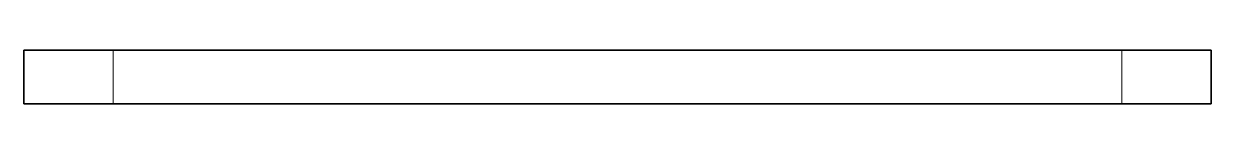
# Model space of a CAD drawing. Extents: x -131 to 1002, y -402 to 783.
# Drawn here: x 415.7 to 482, y -238 to -235 of the extents above; entities that cross this region are included whole.
import ezdxf

# ---------------------------------------------------------------- set-up
doc = ezdxf.new("R2010")
doc.units = 0

msp = doc.modelspace()

# ---------------------------------------------------------------- linework, layer by layer
at = {"color": 7, "lineweight": 35, "ltscale": 0.125}
for p, q in [((415.655, -234.978), (420.655, -234.978)), ((477.035, -234.978), (482.035, -234.978)), ((415.655, -237.978), (420.655, -237.978)), ((477.035, -237.978), (482.035, -237.978))]:
    msp.add_line(p, q, dxfattribs=at)
at = {"color": 7, "lineweight": 35, "ltscale": 0.075}
for p, q in [((415.655, -234.978), (415.655, -237.978)), ((482.035, -234.978), (482.035, -237.978))]:
    msp.add_line(p, q, dxfattribs=at)
at = {"color": 7, "lineweight": 35}
for p, q in [((477.035, -234.978), (420.655, -234.978)), ((477.035, -237.978), (420.655, -237.978))]:
    msp.add_line(p, q, dxfattribs=at)
at = {"color": 7, "lineweight": 13, "ltscale": 0.075}
for p, q in [((420.655, -234.978), (420.655, -237.978)), ((477.035, -234.978), (477.035, -237.978))]:
    msp.add_line(p, q, dxfattribs=at)
at = {"color": 7, "lineweight": 35, "ltscale": 0.000311279}
msp.add_line((418.446, -237.978), (418.459, -237.978), dxfattribs=at)
at = {"color": 7, "lineweight": 35, "ltscale": 0.002505}
msp.add_line((418.459, -237.978), (418.559, -237.978), dxfattribs=at)
at = {"color": 7, "lineweight": 35, "ltscale": 0.013438}
msp.add_line((418.559, -237.978), (419.097, -237.978), dxfattribs=at)
at = {"color": 7, "lineweight": 35, "ltscale": 0.001408}
msp.add_line((418.613, -237.978), (418.669, -237.978), dxfattribs=at)
at = {"color": 7, "lineweight": 35, "ltscale": 0.001637}
msp.add_line((418.669, -237.978), (418.735, -237.978), dxfattribs=at)
at = {"color": 7, "lineweight": 35, "ltscale": 0.000421906}
msp.add_line((418.735, -237.978), (418.752, -237.978), dxfattribs=at)
at = {"color": 7, "lineweight": 35, "ltscale": 0.016291}
msp.add_line((418.752, -237.978), (419.403, -237.978), dxfattribs=at)
at = {"color": 7, "lineweight": 35, "ltscale": 0.004739}
msp.add_line((418.813, -237.978), (419.002, -237.978), dxfattribs=at)
at = {"color": 7, "lineweight": 35, "ltscale": 0.000263977}
msp.add_line((419.002, -237.978), (419.013, -237.978), dxfattribs=at)
at = {"color": 7, "lineweight": 35, "ltscale": 0.012001}
msp.add_line((419.013, -237.978), (419.493, -237.978), dxfattribs=at)
at = {"color": 7, "lineweight": 35, "ltscale": 0.011445}
msp.add_line((419.091, -237.978), (419.549, -237.978), dxfattribs=at)
at = {"color": 7, "lineweight": 35, "ltscale": 9.00269e-05}
msp.add_line((419.096, -237.978), (419.1, -237.978), dxfattribs=at)
at = {"color": 7, "lineweight": 35, "ltscale": 0.003984}
msp.add_line((419.403, -237.978), (419.563, -237.978), dxfattribs=at)
at = {"color": 7, "lineweight": 35, "ltscale": 0.009022}
msp.add_line((419.493, -237.978), (419.854, -237.978), dxfattribs=at)
at = {"color": 7, "lineweight": 35, "ltscale": 0.000447845}
msp.add_line((419.549, -237.978), (419.567, -237.978), dxfattribs=at)
at = {"color": 7, "lineweight": 35, "ltscale": 0.00556}
msp.add_line((419.563, -237.978), (419.785, -237.978), dxfattribs=at)
at = {"color": 7, "lineweight": 35, "ltscale": 0.012183}
msp.add_line((419.567, -237.978), (420.055, -237.978), dxfattribs=at)
at = {"color": 7, "lineweight": 35, "ltscale": 0.015065}
msp.add_line((419.674, -237.978), (420.276, -237.978), dxfattribs=at)
at = {"color": 7, "lineweight": 35, "ltscale": 0.009945}
msp.add_line((419.854, -237.978), (420.251, -237.978), dxfattribs=at)
at = {"color": 7, "lineweight": 35, "ltscale": 0.003617}
msp.add_line((420.055, -237.978), (420.199, -237.978), dxfattribs=at)
at = {"color": 7, "lineweight": 35, "ltscale": 0.010002}
msp.add_line((420.199, -237.978), (420.599, -237.978), dxfattribs=at)
at = {"color": 7, "lineweight": 35, "ltscale": 0.005831}
msp.add_line((420.276, -237.978), (420.51, -237.978), dxfattribs=at)
at = {"color": 7, "lineweight": 35, "ltscale": 0.014593}
msp.add_line((420.318, -237.978), (420.901, -237.978), dxfattribs=at)
at = {"color": 7, "lineweight": 35, "ltscale": 0.00224}
msp.add_line((420.339, -237.978), (420.429, -237.978), dxfattribs=at)
at = {"color": 7, "lineweight": 35, "ltscale": 0.001232}
msp.add_line((420.379, -237.978), (420.428, -237.978), dxfattribs=at)
at = {"color": 7, "lineweight": 35, "ltscale": 0.02243}
msp.add_line((420.392, -237.978), (421.289, -237.978), dxfattribs=at)
at = {"color": 7, "lineweight": 35, "ltscale": 0.001171}
msp.add_line((420.51, -237.978), (420.556, -237.978), dxfattribs=at)
at = {"color": 7, "lineweight": 35, "ltscale": 0.003151}
msp.add_line((420.556, -237.978), (420.682, -237.978), dxfattribs=at)
at = {"color": 7, "lineweight": 35, "ltscale": 0.003471}
msp.add_line((420.682, -237.978), (420.821, -237.978), dxfattribs=at)
at = {"color": 7, "lineweight": 35, "ltscale": 0.000520325}
msp.add_line((420.821, -237.978), (420.842, -237.978), dxfattribs=at)
at = {"color": 7, "lineweight": 35, "ltscale": 0.022321}
msp.add_line((420.842, -237.978), (421.735, -237.978), dxfattribs=at)
at = {"color": 7, "lineweight": 35, "ltscale": 0.003902}
msp.add_line((420.901, -237.978), (421.057, -237.978), dxfattribs=at)
at = {"color": 7, "lineweight": 35, "ltscale": 0.01299}
msp.add_line((421.057, -237.978), (421.577, -237.978), dxfattribs=at)
at = {"color": 7, "lineweight": 35, "ltscale": 0.008806}
msp.add_line((421.289, -237.978), (421.641, -237.978), dxfattribs=at)
at = {"color": 7, "lineweight": 35, "ltscale": 0.022237}
msp.add_line((421.577, -237.978), (422.466, -237.978), dxfattribs=at)
at = {"color": 7, "lineweight": 35, "ltscale": 0.018665}
msp.add_line((421.641, -237.978), (422.388, -237.978), dxfattribs=at)
at = {"color": 7, "lineweight": 35, "ltscale": 0.038055}
msp.add_line((421.735, -237.978), (423.257, -237.978), dxfattribs=at)
at = {"color": 7, "lineweight": 35, "ltscale": 0.040946}
msp.add_line((422.388, -237.978), (424.026, -237.978), dxfattribs=at)
at = {"color": 7, "lineweight": 35, "ltscale": 0.030971}
msp.add_line((422.466, -237.978), (423.705, -237.978), dxfattribs=at)
at = {"color": 7, "lineweight": 35, "ltscale": 0.019205}
msp.add_line((423.257, -237.978), (424.025, -237.978), dxfattribs=at)
at = {"color": 7, "lineweight": 35, "ltscale": 0.007997}
msp.add_line((423.705, -237.978), (424.025, -237.978), dxfattribs=at)
at = {"color": 7, "lineweight": 35, "ltscale": 2.67029e-05}
msp.add_line((424.026, -237.978), (424.027, -237.978), dxfattribs=at)
at = {"color": 7, "lineweight": 35, "ltscale": 0.01254}
msp.add_line((424.027, -237.978), (424.529, -237.978), dxfattribs=at)
at = {"color": 7, "lineweight": 35, "ltscale": 0.000392914}
msp.add_line((424.034, -237.978), (424.05, -237.978), dxfattribs=at)
at = {"color": 7, "lineweight": 35, "ltscale": 0.000469971}
msp.add_line((424.05, -237.978), (424.069, -237.978), dxfattribs=at)
at = {"color": 7, "lineweight": 35, "ltscale": 0.027176}
msp.add_line((424.059, -237.978), (425.146, -237.978), dxfattribs=at)
at = {"color": 7, "lineweight": 35, "ltscale": 0.000150299}
msp.add_line((424.069, -237.978), (424.075, -237.978), dxfattribs=at)
at = {"color": 7, "lineweight": 35, "ltscale": 0.004922}
msp.add_line((424.075, -237.978), (424.271, -237.978), dxfattribs=at)
at = {"color": 7, "lineweight": 35, "ltscale": 0.011404}
msp.add_line((424.096, -237.978), (424.552, -237.978), dxfattribs=at)
at = {"color": 7, "lineweight": 35, "ltscale": 0.011028}
msp.add_line((424.271, -237.978), (424.713, -237.978), dxfattribs=at)
at = {"color": 7, "lineweight": 35, "ltscale": 0.044295}
msp.add_line((424.292, -237.978), (426.063, -237.978), dxfattribs=at)
at = {"color": 7, "lineweight": 35, "ltscale": 0.019788}
msp.add_line((424.529, -237.978), (425.32, -237.978), dxfattribs=at)
at = {"color": 7, "lineweight": 35, "ltscale": 0.00261}
msp.add_line((424.552, -237.978), (424.657, -237.978), dxfattribs=at)
at = {"color": 7, "lineweight": 35, "ltscale": 6.02722e-05}
msp.add_line((424.657, -237.978), (424.659, -237.978), dxfattribs=at)
at = {"color": 7, "lineweight": 35, "ltscale": 0.002305}
msp.add_line((424.659, -237.978), (424.751, -237.978), dxfattribs=at)
at = {"color": 7, "lineweight": 35, "ltscale": 0.002619}
msp.add_line((424.713, -237.978), (424.817, -237.978), dxfattribs=at)
at = {"color": 7, "lineweight": 35, "ltscale": 0.001453}
msp.add_line((424.751, -237.978), (424.809, -237.978), dxfattribs=at)
at = {"color": 7, "lineweight": 35, "ltscale": 0.010617}
msp.add_line((424.817, -237.978), (425.242, -237.978), dxfattribs=at)
at = {"color": 7, "lineweight": 35, "ltscale": 0.030531}
msp.add_line((425.146, -237.978), (426.368, -237.978), dxfattribs=at)
at = {"color": 7, "lineweight": 35, "ltscale": 3.12805e-05}
msp.add_line((425.242, -237.978), (425.243, -237.978), dxfattribs=at)
at = {"color": 7, "lineweight": 35, "ltscale": 0.043694}
msp.add_line((425.299, -237.978), (427.047, -237.978), dxfattribs=at)
at = {"color": 7, "lineweight": 35, "ltscale": 0.02002}
msp.add_line((425.319, -237.978), (426.12, -237.978), dxfattribs=at)
at = {"color": 7, "lineweight": 35, "ltscale": 0.039799}
msp.add_line((426.063, -237.978), (427.655, -237.978), dxfattribs=at)
at = {"color": 7, "lineweight": 35, "ltscale": 0.04735}
msp.add_line((426.1, -237.978), (427.994, -237.978), dxfattribs=at)
at = {"color": 7, "lineweight": 35, "ltscale": 0.004254}
msp.add_line((426.12, -237.978), (426.29, -237.978), dxfattribs=at)
at = {"color": 7, "lineweight": 35, "ltscale": 0.009144}
msp.add_line((426.192, -237.978), (426.558, -237.978), dxfattribs=at)
at = {"color": 7, "lineweight": 35, "ltscale": 0.000146484}
msp.add_line((426.29, -237.978), (426.296, -237.978), dxfattribs=at)
at = {"color": 7, "lineweight": 35, "ltscale": 0.000403595}
msp.add_line((426.367, -237.978), (426.383, -237.978), dxfattribs=at)
at = {"color": 7, "lineweight": 35, "ltscale": 0.007704}
msp.add_line((426.383, -237.978), (426.691, -237.978), dxfattribs=at)
at = {"color": 7, "lineweight": 35, "ltscale": 0.028924}
msp.add_line((426.558, -237.978), (427.715, -237.978), dxfattribs=at)
at = {"color": 7, "lineweight": 35, "ltscale": 0.011627}
msp.add_line((426.691, -237.978), (427.156, -237.978), dxfattribs=at)
at = {"color": 7, "lineweight": 35, "ltscale": 0.004711}
msp.add_line((427.047, -237.978), (427.235, -237.978), dxfattribs=at)
at = {"color": 7, "lineweight": 35, "ltscale": 0.001261}
msp.add_line((427.156, -237.978), (427.207, -237.978), dxfattribs=at)
at = {"color": 7, "lineweight": 35, "ltscale": 0.009544}
msp.add_line((427.207, -237.978), (427.588, -237.978), dxfattribs=at)
at = {"color": 7, "lineweight": 35, "ltscale": 0.047823}
msp.add_line((427.235, -237.978), (429.148, -237.978), dxfattribs=at)
at = {"color": 7, "lineweight": 35, "ltscale": 0.001218}
msp.add_line((427.588, -237.978), (427.637, -237.978), dxfattribs=at)
at = {"color": 7, "lineweight": 35, "ltscale": 0.002247}
msp.add_line((427.637, -237.978), (427.727, -237.978), dxfattribs=at)
at = {"color": 7, "lineweight": 35, "ltscale": 0.003706}
msp.add_line((427.655, -237.978), (427.804, -237.978), dxfattribs=at)
at = {"color": 7, "lineweight": 35, "ltscale": 0.005046}
msp.add_line((427.715, -237.978), (427.916, -237.978), dxfattribs=at)
at = {"color": 7, "lineweight": 35, "ltscale": 0.023127}
msp.add_line((427.804, -237.978), (428.729, -237.978), dxfattribs=at)
at = {"color": 7, "lineweight": 35, "ltscale": 0.045497}
msp.add_line((427.916, -237.978), (429.736, -237.978), dxfattribs=at)
at = {"color": 7, "lineweight": 35, "ltscale": 0.044545}
msp.add_line((427.994, -237.978), (429.776, -237.978), dxfattribs=at)
at = {"color": 7, "lineweight": 35, "ltscale": 0.013937}
msp.add_line((428.729, -237.978), (429.286, -237.978), dxfattribs=at)
at = {"color": 7, "lineweight": 35, "ltscale": 0.003863}
msp.add_line((429.148, -237.978), (429.303, -237.978), dxfattribs=at)
at = {"color": 7, "lineweight": 35, "ltscale": 0.001432}
msp.add_line((429.303, -237.978), (429.36, -237.978), dxfattribs=at)
at = {"color": 7, "lineweight": 35, "ltscale": 0.000350952}
msp.add_line((429.36, -237.978), (429.374, -237.978), dxfattribs=at)
at = {"color": 7, "lineweight": 35, "ltscale": 0.020748}
msp.add_line((429.374, -237.978), (430.204, -237.978), dxfattribs=at)
at = {"color": 7, "lineweight": 35, "ltscale": 0.007505}
msp.add_line((429.674, -237.978), (429.974, -237.978), dxfattribs=at)
at = {"color": 7, "lineweight": 35, "ltscale": 0.007272}
msp.add_line((429.736, -237.978), (430.027, -237.978), dxfattribs=at)
at = {"color": 7, "lineweight": 35, "ltscale": 0.042175}
msp.add_line((429.776, -237.978), (431.463, -237.978), dxfattribs=at)
at = {"color": 7, "lineweight": 35, "ltscale": 0.044932}
msp.add_line((429.974, -237.978), (431.771, -237.978), dxfattribs=at)
at = {"color": 7, "lineweight": 35, "ltscale": 0.007351}
msp.add_line((430.027, -237.978), (430.321, -237.978), dxfattribs=at)
at = {"color": 7, "lineweight": 35, "ltscale": 0.00054245}
msp.add_line((430.204, -237.978), (430.225, -237.978), dxfattribs=at)
at = {"color": 7, "lineweight": 35, "ltscale": 0.006589}
msp.add_line((430.225, -237.978), (430.489, -237.978), dxfattribs=at)
at = {"color": 7, "lineweight": 35, "ltscale": 0.033058}
msp.add_line((430.321, -237.978), (431.643, -237.978), dxfattribs=at)
at = {"color": 7, "lineweight": 35, "ltscale": 0.070276}
msp.add_line((430.387, -237.978), (433.199, -237.978), dxfattribs=at)
at = {"color": 7, "lineweight": 35, "ltscale": 0.019405}
msp.add_line((430.489, -237.978), (431.265, -237.978), dxfattribs=at)
at = {"color": 7, "lineweight": 35, "ltscale": 0.003588}
msp.add_line((431.265, -237.978), (431.409, -237.978), dxfattribs=at)
at = {"color": 7, "lineweight": 35, "ltscale": 0.000325012}
msp.add_line((431.463, -237.978), (431.476, -237.978), dxfattribs=at)
at = {"color": 7, "lineweight": 35, "ltscale": 0.007455}
msp.add_line((431.476, -237.978), (431.774, -237.978), dxfattribs=at)
at = {"color": 7, "lineweight": 35, "ltscale": 0.017653}
msp.add_line((431.774, -237.978), (432.481, -237.978), dxfattribs=at)
at = {"color": 7, "lineweight": 35, "ltscale": 0.015919}
msp.add_line((431.774, -237.978), (432.411, -237.978), dxfattribs=at)
at = {"color": 7, "lineweight": 35, "ltscale": 0.000120544}
msp.add_line((432.481, -237.978), (432.485, -237.978), dxfattribs=at)
at = {"color": 7, "lineweight": 35, "ltscale": 0.000824738}
msp.add_line((432.485, -237.978), (432.518, -237.978), dxfattribs=at)
at = {"color": 7, "lineweight": 35, "ltscale": 0.005439}
msp.add_line((432.518, -237.978), (432.736, -237.978), dxfattribs=at)
at = {"color": 7, "lineweight": 35, "ltscale": 0.039147}
msp.add_line((432.575, -237.978), (434.141, -237.978), dxfattribs=at)
at = {"color": 7, "lineweight": 35, "ltscale": 0.009899}
msp.add_line((432.736, -237.978), (433.132, -237.978), dxfattribs=at)
at = {"color": 7, "lineweight": 35, "ltscale": 0.000540161}
msp.add_line((433.199, -237.978), (433.22, -237.978), dxfattribs=at)
at = {"color": 7, "lineweight": 35, "ltscale": 0.019547}
msp.add_line((433.22, -237.978), (434.002, -237.978), dxfattribs=at)
at = {"color": 7, "lineweight": 35, "ltscale": 0.002716}
msp.add_line((434.002, -237.978), (434.111, -237.978), dxfattribs=at)
at = {"color": 7, "lineweight": 35, "ltscale": 0.003874}
msp.add_line((434.111, -237.978), (434.265, -237.978), dxfattribs=at)
at = {"color": 7, "lineweight": 35, "ltscale": 0.003359}
msp.add_line((434.141, -237.978), (434.275, -237.978), dxfattribs=at)
at = {"color": 7, "lineweight": 35, "ltscale": 0.000818634}
msp.add_line((475.634, -237.978), (475.601, -237.978), dxfattribs=at)
at = {"color": 7, "lineweight": 35, "ltscale": 0.019074}
msp.add_line((476.398, -237.978), (475.635, -237.978), dxfattribs=at)
at = {"color": 7, "lineweight": 35, "ltscale": 0.019251}
msp.add_line((477.168, -237.978), (476.398, -237.978), dxfattribs=at)
at = {"color": 7, "lineweight": 35, "ltscale": 0.001534}
msp.add_line((477.197, -237.978), (477.136, -237.978), dxfattribs=at)

doc.saveas('drawing.dxf')
